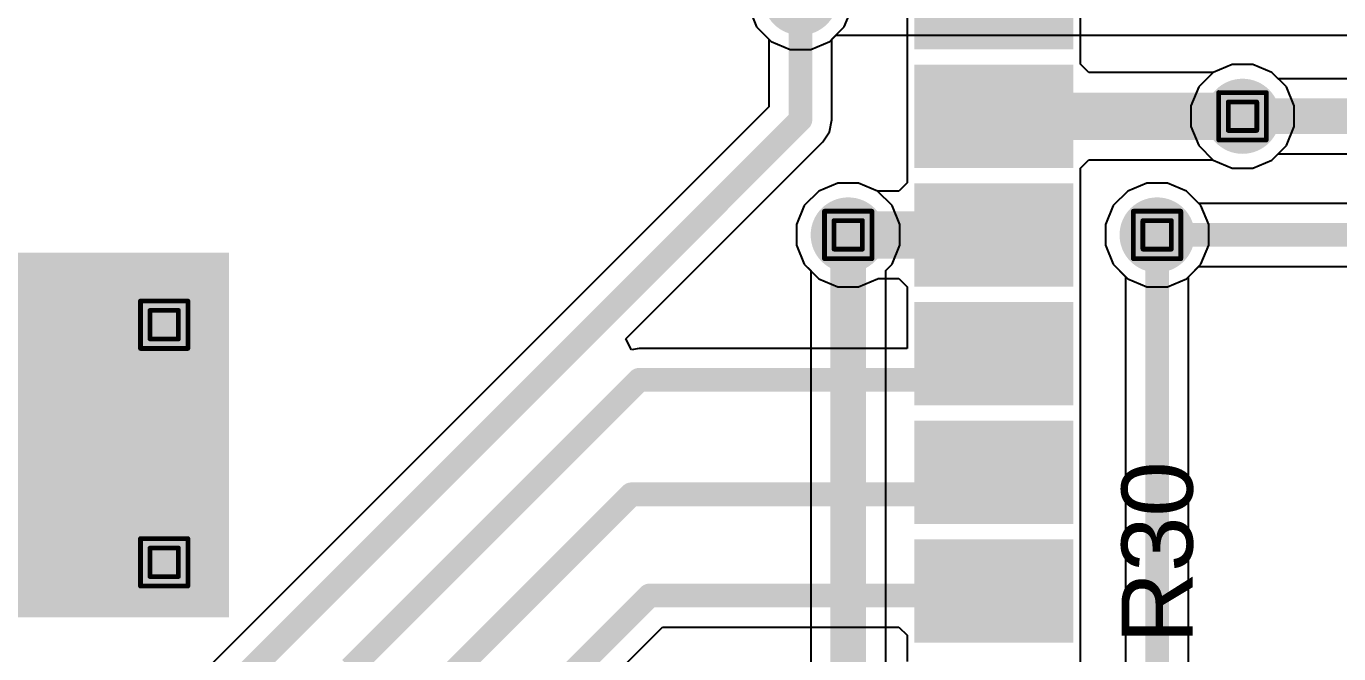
# Model space of a CAD drawing. Header units: inches. Extents: x -6 to 198, y 0 to 119.
# Drawn here: x 8.78 to 22.82, y 23.81 to 30.52 of the extents above; entities that cross this region are included whole.
import ezdxf

# ---------------------------------------------------------------- set-up
doc = ezdxf.new("R2010")
doc.units = ezdxf.units.IN
for name, color, linetype in [('Bottom Layer', 5, 'Continuous'), ('Bottom Solder', 6, 'Continuous'), ('Drill Drawing', 1, 'Continuous'), ('Top Layer', 1, 'Continuous'), ('Top Overlay', 2, 'Continuous'), ('Top Paste', 8, 'Continuous'), ('Top Solder', 216, 'Continuous'), ('Via Holes', 16, 'Continuous')]:
    doc.layers.add(name, color=color, linetype=linetype)
doc.styles.add('Arial', font='', dxfattribs={"height": 0.2})
doc.styles.get('Arial').set_extended_font_data('Arial')

# ---------------------------------------------------------------- blocks, each defined once
blk = doc.blocks.new('41_SMD_M______31')
at = {"layer": 'Top Layer'}
for points in [[(-3.35, 3.11), (0.35, 3.11), (0.35, -0.59), (-3.35, -0.59)], [(-3.62, -9.63), (-3.62, -8.13), (-2.72, -8.13), (-2.72, -9.63)], [(-2.35, -9.63), (-2.35, -8.13), (-1.45, -8.13), (-1.45, -9.63)], [(-1.08, -9.63), (-1.08, -8.13), (-0.18, -8.13), (-0.18, -9.63)], [(0.19, -9.63), (0.19, -8.13), (1.09, -8.13), (1.09, -9.63)], [(1.46, -9.63), (1.46, -8.13), (2.36, -8.13), (2.36, -9.63)], [(2.73, -9.63), (2.73, -8.13), (3.63, -8.13), (3.63, -9.63)]]:
    blk.add_hatch(color=1, dxfattribs=at).paths.add_polyline_path(points)
at = {"layer": 'Top Paste'}
for points in [[(-3.35, 3.11), (0.35, 3.11), (0.35, -0.59), (-3.35, -0.59)], [(-3.62, -9.63), (-3.62, -8.13), (-2.72, -8.13), (-2.72, -9.63)], [(-2.35, -9.63), (-2.35, -8.13), (-1.45, -8.13), (-1.45, -9.63)], [(-1.08, -9.63), (-1.08, -8.13), (-0.18, -8.13), (-0.18, -9.63)], [(0.19, -9.63), (0.19, -8.13), (1.09, -8.13), (1.09, -9.63)], [(1.46, -9.63), (1.46, -8.13), (2.36, -8.13), (2.36, -9.63)], [(2.73, -9.63), (2.73, -8.13), (3.63, -8.13), (3.63, -9.63)]]:
    blk.add_hatch(color=8, dxfattribs=at).paths.add_polyline_path(points)
at = {"layer": 'Top Solder'}
for points in [[(-3.452, 3.212), (0.452, 3.212), (0.452, -0.692), (-3.452, -0.692)], [(-3.722, -9.732), (-3.722, -8.028), (-2.618, -8.028), (-2.618, -9.732)], [(-2.452, -9.732), (-2.452, -8.028), (-1.348, -8.028), (-1.348, -9.732)], [(-1.182, -9.732), (-1.182, -8.028), (-0.078, -8.028), (-0.078, -9.732)], [(0.088, -9.732), (0.088, -8.028), (1.192, -8.028), (1.192, -9.732)], [(1.358, -9.732), (1.358, -8.028), (2.462, -8.028), (2.462, -9.732)], [(2.628, -9.732), (2.628, -8.028), (3.732, -8.028), (3.732, -9.732)]]:
    blk.add_hatch(color=216, dxfattribs=at).paths.add_polyline_path(points)

msp = doc.modelspace()

# ---------------------------------------------------------------- hatches: boundary and pattern name
at = {"layer": 'Bottom Layer'}
h = msp.add_hatch(color=5, dxfattribs=at)
edge = h.paths.add_edge_path()
edge.add_arc((21.793, 29.561), 0.3, 0, 360)
h = msp.add_hatch(color=5, dxfattribs=at)
edge = h.paths.add_edge_path()
edge.add_arc((17.573, 28.291), 0.3, 0, 360)
h = msp.add_hatch(color=5, dxfattribs=at)
edge = h.paths.add_edge_path()
edge.add_arc((20.879, 28.291), 0.3, 0, 360)
h = msp.add_hatch(color=5, dxfattribs=at)
edge = h.paths.add_edge_path()
edge.add_arc((10.252, 27.33), 0.3, 0, 360)
h = msp.add_hatch(color=5, dxfattribs=at)
edge = h.paths.add_edge_path()
edge.add_arc((10.252, 24.787), 0.3, 0, 360)
at = {"layer": 'Bottom Solder'}
h = msp.add_hatch(color=6, dxfattribs=at)
edge = h.paths.add_edge_path()
edge.add_arc((17.062, 30.831), 0.402, 0, 360)
h = msp.add_hatch(color=6, dxfattribs=at)
edge = h.paths.add_edge_path()
edge.add_arc((21.793, 29.561), 0.402, 0, 360)
h = msp.add_hatch(color=6, dxfattribs=at)
edge = h.paths.add_edge_path()
edge.add_arc((17.573, 28.291), 0.402, 0, 360)
h = msp.add_hatch(color=6, dxfattribs=at)
edge = h.paths.add_edge_path()
edge.add_arc((20.879, 28.291), 0.402, 0, 360)
h = msp.add_hatch(color=6, dxfattribs=at)
edge = h.paths.add_edge_path()
edge.add_arc((10.252, 27.33), 0.402, 0, 360)
h = msp.add_hatch(color=6, dxfattribs=at)
edge = h.paths.add_edge_path()
edge.add_arc((10.252, 24.787), 0.402, 0, 360)
at = {"layer": 'Top Layer'}
h = msp.add_hatch(color=1, dxfattribs=at)
edge = h.paths.add_edge_path()
edge.add_arc((21.793, 29.561), 0.3, 0, 360)
h = msp.add_hatch(color=1, dxfattribs=at)
edge = h.paths.add_edge_path()
edge.add_arc((17.573, 28.291), 0.3, 0, 360)
h = msp.add_hatch(color=1, dxfattribs=at)
edge = h.paths.add_edge_path()
edge.add_arc((20.879, 28.291), 0.3, 0, 360)
h = msp.add_hatch(color=1, dxfattribs=at)
edge = h.paths.add_edge_path()
edge.add_arc((10.252, 27.33), 0.3, 0, 360)
h = msp.add_hatch(color=1, dxfattribs=at)
edge = h.paths.add_edge_path()
edge.add_arc((10.252, 24.787), 0.3, 0, 360)
at = {"layer": 'Top Solder'}
h = msp.add_hatch(color=216, dxfattribs=at)
edge = h.paths.add_edge_path()
edge.add_arc((17.062, 30.831), 0.402, 0, 360)
h = msp.add_hatch(color=216, dxfattribs=at)
edge = h.paths.add_edge_path()
edge.add_arc((21.793, 29.561), 0.402, 0, 360)
h = msp.add_hatch(color=216, dxfattribs=at)
edge = h.paths.add_edge_path()
edge.add_arc((17.573, 28.291), 0.402, 0, 360)
h = msp.add_hatch(color=216, dxfattribs=at)
edge = h.paths.add_edge_path()
edge.add_arc((20.879, 28.291), 0.402, 0, 360)
h = msp.add_hatch(color=216, dxfattribs=at)
edge = h.paths.add_edge_path()
edge.add_arc((10.252, 27.33), 0.402, 0, 360)
h = msp.add_hatch(color=216, dxfattribs=at)
edge = h.paths.add_edge_path()
edge.add_arc((10.252, 24.787), 0.402, 0, 360)
at = {"layer": 'Via Holes'}
h = msp.add_hatch(color=7, dxfattribs=at)
edge = h.paths.add_edge_path()
edge.add_arc((21.793, 29.561), 0.15, 0, 360)
h = msp.add_hatch(color=7, dxfattribs=at)
edge = h.paths.add_edge_path()
edge.add_arc((17.573, 28.291), 0.15, 0, 360)
h = msp.add_hatch(color=7, dxfattribs=at)
edge = h.paths.add_edge_path()
edge.add_arc((20.879, 28.291), 0.15, 0, 360)
h = msp.add_hatch(color=7, dxfattribs=at)
edge = h.paths.add_edge_path()
edge.add_arc((10.252, 27.33), 0.15, 0, 360)
h = msp.add_hatch(color=7, dxfattribs=at)
edge = h.paths.add_edge_path()
edge.add_arc((10.252, 24.787), 0.15, 0, 360)

# ---------------------------------------------------------------- linework, layer by layer
at = {"layer": 'Bottom Layer'}
for p, q in [((16.508, 30.721), (16.592, 30.518)), ((16.592, 30.518), (16.748, 30.362)), ((16.748, 30.362), (16.951, 30.277)), ((17.172, 30.277), (17.375, 30.362)), ((17.375, 30.362), (17.444, 30.43)), ((17.444, 30.43), (25.608, 30.43)), ((16.951, 30.277), (17.172, 30.277)), ((21.683, 30.115), (21.479, 30.031)), ((21.903, 30.115), (21.683, 30.115)), ((22.107, 30.031), (21.903, 30.115)), ((21.479, 30.031), (21.324, 29.875)), ((22.175, 29.963), (22.107, 30.031)), ((25.32, 29.963), (22.175, 29.963)), ((21.324, 29.875), (21.239, 29.672)), ((21.239, 29.672), (21.239, 29.451)), ((21.239, 29.451), (21.324, 29.248)), ((21.324, 29.248), (21.479, 29.092)), ((21.479, 29.092), (21.683, 29.007)), ((21.903, 29.007), (22.107, 29.092)), ((22.107, 29.092), (22.175, 29.16)), ((22.175, 29.16), (25.486, 29.16)), ((21.683, 29.007), (21.903, 29.007)), ((17.462, 28.845), (17.259, 28.761)), ((17.683, 28.845), (17.462, 28.845)), ((17.886, 28.761), (17.683, 28.845)), ((20.769, 28.845), (20.565, 28.761)), ((20.989, 28.845), (20.769, 28.845)), ((21.193, 28.761), (20.989, 28.845)), ((17.259, 28.761), (17.103, 28.605)), ((18.042, 28.605), (17.886, 28.761)), ((20.565, 28.761), (20.409, 28.605)), ((21.326, 28.628), (21.193, 28.761)), ((17.103, 28.605), (17.019, 28.402)), ((18.127, 28.402), (18.042, 28.605)), ((20.409, 28.605), (20.325, 28.401)), ((25.355, 28.628), (21.326, 28.628)), ((17.019, 28.402), (17.019, 28.181)), ((18.127, 28.181), (18.127, 28.402)), ((20.325, 28.401), (20.325, 28.181)), ((17.019, 28.181), (17.103, 27.978)), ((18.042, 27.978), (18.127, 28.181)), ((20.325, 28.181), (20.409, 27.977)), ((17.103, 27.978), (17.171, 27.909)), ((17.974, 27.909), (18.042, 27.978)), ((20.409, 27.977), (20.565, 27.822)), ((17.171, 27.909), (17.171, 23.19)), ((17.974, 23.356), (17.974, 27.909)), ((20.565, 27.822), (20.769, 27.737)), ((20.989, 27.737), (21.193, 27.822)), ((21.193, 27.822), (21.326, 27.955)), ((21.326, 27.955), (25.495, 27.955)), ((20.769, 27.737), (20.989, 27.737))]:
    msp.add_line(p, q, dxfattribs=at)
for points in [[(21.793, 29.561, 0.381, 0.381, 0), (25.486, 29.561, 0.381, 0.381, 0)], [(17.573, 23.19, 0.381, 0.381, 0), (17.573, 28.291, 0.381, 0.381, 0)], [(20.879, 28.291, 0.254, 0.254, 0), (25.495, 28.291, 0.254, 0.254, 0)]]:
    msp.add_lwpolyline(points, format="xyseb", dxfattribs=at)
for points in [[(21.698, 29.561, 0.191, 0.191, 1), (21.888, 29.561, 0.191, 0.191, 1)], [(17.477, 28.291, 0.191, 0.191, 1), (17.668, 28.291, 0.191, 0.191, 1)], [(20.815, 28.291, 0.127, 0.127, 1), (20.942, 28.291, 0.127, 0.127, 1)]]:
    msp.add_lwpolyline(points, format="xyseb", close=True, dxfattribs=at)
at = {"layer": 'Drill Drawing'}
for points in [[(21.539, 29.815, 0.0508, 0.0508, 0), (22.047, 29.815, 0.0508, 0.0508, 0)], [(21.539, 29.307, 0.0508, 0.0508, 0), (21.539, 29.815, 0.0508, 0.0508, 0)], [(22.047, 29.307, 0.0508, 0.0508, 0), (22.047, 29.815, 0.0508, 0.0508, 0)], [(21.641, 29.714, 0.0508, 0.0508, 0), (21.946, 29.714, 0.0508, 0.0508, 0)], [(21.641, 29.409, 0.0508, 0.0508, 0), (21.641, 29.714, 0.0508, 0.0508, 0)], [(21.946, 29.409, 0.0508, 0.0508, 0), (21.946, 29.714, 0.0508, 0.0508, 0)], [(21.641, 29.409, 0.0508, 0.0508, 0), (21.946, 29.409, 0.0508, 0.0508, 0)], [(21.539, 29.307, 0.0508, 0.0508, 0), (22.047, 29.307, 0.0508, 0.0508, 0)], [(17.319, 28.545, 0.0508, 0.0508, 0), (17.827, 28.545, 0.0508, 0.0508, 0)], [(17.319, 28.037, 0.0508, 0.0508, 0), (17.319, 28.545, 0.0508, 0.0508, 0)], [(17.827, 28.037, 0.0508, 0.0508, 0), (17.827, 28.545, 0.0508, 0.0508, 0)], [(20.625, 28.545, 0.0508, 0.0508, 0), (21.133, 28.545, 0.0508, 0.0508, 0)], [(20.625, 28.037, 0.0508, 0.0508, 0), (20.625, 28.545, 0.0508, 0.0508, 0)], [(21.133, 28.037, 0.0508, 0.0508, 0), (21.133, 28.545, 0.0508, 0.0508, 0)], [(17.42, 28.444, 0.0508, 0.0508, 0), (17.725, 28.444, 0.0508, 0.0508, 0)], [(17.42, 28.139, 0.0508, 0.0508, 0), (17.42, 28.444, 0.0508, 0.0508, 0)], [(17.725, 28.139, 0.0508, 0.0508, 0), (17.725, 28.444, 0.0508, 0.0508, 0)], [(20.726, 28.444, 0.0508, 0.0508, 0), (21.031, 28.444, 0.0508, 0.0508, 0)], [(20.726, 28.139, 0.0508, 0.0508, 0), (20.726, 28.444, 0.0508, 0.0508, 0)], [(21.031, 28.139, 0.0508, 0.0508, 0), (21.031, 28.444, 0.0508, 0.0508, 0)], [(17.42, 28.139, 0.0508, 0.0508, 0), (17.725, 28.139, 0.0508, 0.0508, 0)], [(20.726, 28.139, 0.0508, 0.0508, 0), (21.031, 28.139, 0.0508, 0.0508, 0)], [(17.319, 28.037, 0.0508, 0.0508, 0), (17.827, 28.037, 0.0508, 0.0508, 0)], [(20.625, 28.037, 0.0508, 0.0508, 0), (21.133, 28.037, 0.0508, 0.0508, 0)], [(9.998, 27.584, 0.0508, 0.0508, 0), (10.506, 27.584, 0.0508, 0.0508, 0)], [(9.998, 27.076, 0.0508, 0.0508, 0), (9.998, 27.584, 0.0508, 0.0508, 0)], [(10.506, 27.076, 0.0508, 0.0508, 0), (10.506, 27.584, 0.0508, 0.0508, 0)], [(10.099, 27.483, 0.0508, 0.0508, 0), (10.404, 27.483, 0.0508, 0.0508, 0)], [(10.099, 27.178, 0.0508, 0.0508, 0), (10.099, 27.483, 0.0508, 0.0508, 0)], [(10.404, 27.178, 0.0508, 0.0508, 0), (10.404, 27.483, 0.0508, 0.0508, 0)], [(10.099, 27.178, 0.0508, 0.0508, 0), (10.404, 27.178, 0.0508, 0.0508, 0)], [(9.998, 27.076, 0.0508, 0.0508, 0), (10.506, 27.076, 0.0508, 0.0508, 0)], [(9.998, 25.041, 0.0508, 0.0508, 0), (10.506, 25.041, 0.0508, 0.0508, 0)], [(9.998, 24.533, 0.0508, 0.0508, 0), (9.998, 25.041, 0.0508, 0.0508, 0)], [(10.506, 24.533, 0.0508, 0.0508, 0), (10.506, 25.041, 0.0508, 0.0508, 0)], [(10.099, 24.94, 0.0508, 0.0508, 0), (10.404, 24.94, 0.0508, 0.0508, 0)], [(10.099, 24.635, 0.0508, 0.0508, 0), (10.099, 24.94, 0.0508, 0.0508, 0)], [(10.404, 24.635, 0.0508, 0.0508, 0), (10.404, 24.94, 0.0508, 0.0508, 0)], [(10.099, 24.635, 0.0508, 0.0508, 0), (10.404, 24.635, 0.0508, 0.0508, 0)], [(9.998, 24.533, 0.0508, 0.0508, 0), (10.506, 24.533, 0.0508, 0.0508, 0)]]:
    msp.add_lwpolyline(points, format="xyseb", dxfattribs=at)
for points in [[(21.526, 29.815, 0.0254, 0.0254, 1), (21.552, 29.815, 0.0254, 0.0254, 1)], [(21.526, 29.815, 0.0254, 0.0254, 1), (21.552, 29.815, 0.0254, 0.0254, 1)], [(22.035, 29.815, 0.0254, 0.0254, 1), (22.06, 29.815, 0.0254, 0.0254, 1)], [(22.035, 29.815, 0.0254, 0.0254, 1), (22.06, 29.815, 0.0254, 0.0254, 1)], [(21.628, 29.714, 0.0254, 0.0254, 1), (21.654, 29.714, 0.0254, 0.0254, 1)], [(21.628, 29.714, 0.0254, 0.0254, 1), (21.654, 29.714, 0.0254, 0.0254, 1)], [(21.933, 29.714, 0.0254, 0.0254, 1), (21.958, 29.714, 0.0254, 0.0254, 1)], [(21.933, 29.714, 0.0254, 0.0254, 1), (21.958, 29.714, 0.0254, 0.0254, 1)], [(21.628, 29.409, 0.0254, 0.0254, 1), (21.654, 29.409, 0.0254, 0.0254, 1)], [(21.628, 29.409, 0.0254, 0.0254, 1), (21.654, 29.409, 0.0254, 0.0254, 1)], [(21.933, 29.409, 0.0254, 0.0254, 1), (21.958, 29.409, 0.0254, 0.0254, 1)], [(21.933, 29.409, 0.0254, 0.0254, 1), (21.958, 29.409, 0.0254, 0.0254, 1)], [(21.526, 29.307, 0.0254, 0.0254, 1), (21.552, 29.307, 0.0254, 0.0254, 1)], [(21.526, 29.307, 0.0254, 0.0254, 1), (21.552, 29.307, 0.0254, 0.0254, 1)], [(22.035, 29.307, 0.0254, 0.0254, 1), (22.06, 29.307, 0.0254, 0.0254, 1)], [(22.035, 29.307, 0.0254, 0.0254, 1), (22.06, 29.307, 0.0254, 0.0254, 1)], [(17.306, 28.545, 0.0254, 0.0254, 1), (17.331, 28.545, 0.0254, 0.0254, 1)], [(17.306, 28.545, 0.0254, 0.0254, 1), (17.331, 28.545, 0.0254, 0.0254, 1)], [(17.814, 28.545, 0.0254, 0.0254, 1), (17.839, 28.545, 0.0254, 0.0254, 1)], [(17.814, 28.545, 0.0254, 0.0254, 1), (17.839, 28.545, 0.0254, 0.0254, 1)], [(20.612, 28.545, 0.0254, 0.0254, 1), (20.637, 28.545, 0.0254, 0.0254, 1)], [(20.612, 28.545, 0.0254, 0.0254, 1), (20.637, 28.545, 0.0254, 0.0254, 1)], [(21.12, 28.545, 0.0254, 0.0254, 1), (21.145, 28.545, 0.0254, 0.0254, 1)], [(21.12, 28.545, 0.0254, 0.0254, 1), (21.145, 28.545, 0.0254, 0.0254, 1)], [(17.408, 28.444, 0.0254, 0.0254, 1), (17.433, 28.444, 0.0254, 0.0254, 1)], [(17.408, 28.444, 0.0254, 0.0254, 1), (17.433, 28.444, 0.0254, 0.0254, 1)], [(17.712, 28.444, 0.0254, 0.0254, 1), (17.738, 28.444, 0.0254, 0.0254, 1)], [(17.712, 28.444, 0.0254, 0.0254, 1), (17.738, 28.444, 0.0254, 0.0254, 1)], [(20.714, 28.444, 0.0254, 0.0254, 1), (20.739, 28.444, 0.0254, 0.0254, 1)], [(20.714, 28.444, 0.0254, 0.0254, 1), (20.739, 28.444, 0.0254, 0.0254, 1)], [(21.018, 28.444, 0.0254, 0.0254, 1), (21.044, 28.444, 0.0254, 0.0254, 1)], [(21.018, 28.444, 0.0254, 0.0254, 1), (21.044, 28.444, 0.0254, 0.0254, 1)], [(17.408, 28.139, 0.0254, 0.0254, 1), (17.433, 28.139, 0.0254, 0.0254, 1)], [(17.408, 28.139, 0.0254, 0.0254, 1), (17.433, 28.139, 0.0254, 0.0254, 1)], [(17.712, 28.139, 0.0254, 0.0254, 1), (17.738, 28.139, 0.0254, 0.0254, 1)], [(17.712, 28.139, 0.0254, 0.0254, 1), (17.738, 28.139, 0.0254, 0.0254, 1)], [(20.714, 28.139, 0.0254, 0.0254, 1), (20.739, 28.139, 0.0254, 0.0254, 1)], [(20.714, 28.139, 0.0254, 0.0254, 1), (20.739, 28.139, 0.0254, 0.0254, 1)], [(21.018, 28.139, 0.0254, 0.0254, 1), (21.044, 28.139, 0.0254, 0.0254, 1)], [(21.018, 28.139, 0.0254, 0.0254, 1), (21.044, 28.139, 0.0254, 0.0254, 1)], [(17.306, 28.037, 0.0254, 0.0254, 1), (17.331, 28.037, 0.0254, 0.0254, 1)], [(17.306, 28.037, 0.0254, 0.0254, 1), (17.331, 28.037, 0.0254, 0.0254, 1)], [(17.814, 28.037, 0.0254, 0.0254, 1), (17.839, 28.037, 0.0254, 0.0254, 1)], [(17.814, 28.037, 0.0254, 0.0254, 1), (17.839, 28.037, 0.0254, 0.0254, 1)], [(20.612, 28.037, 0.0254, 0.0254, 1), (20.637, 28.037, 0.0254, 0.0254, 1)], [(20.612, 28.037, 0.0254, 0.0254, 1), (20.637, 28.037, 0.0254, 0.0254, 1)], [(21.12, 28.037, 0.0254, 0.0254, 1), (21.145, 28.037, 0.0254, 0.0254, 1)], [(21.12, 28.037, 0.0254, 0.0254, 1), (21.145, 28.037, 0.0254, 0.0254, 1)], [(9.985, 27.584, 0.0254, 0.0254, 1), (10.01, 27.584, 0.0254, 0.0254, 1)], [(9.985, 27.584, 0.0254, 0.0254, 1), (10.01, 27.584, 0.0254, 0.0254, 1)], [(10.493, 27.584, 0.0254, 0.0254, 1), (10.518, 27.584, 0.0254, 0.0254, 1)], [(10.493, 27.584, 0.0254, 0.0254, 1), (10.518, 27.584, 0.0254, 0.0254, 1)], [(10.087, 27.483, 0.0254, 0.0254, 1), (10.112, 27.483, 0.0254, 0.0254, 1)], [(10.087, 27.483, 0.0254, 0.0254, 1), (10.112, 27.483, 0.0254, 0.0254, 1)], [(10.391, 27.483, 0.0254, 0.0254, 1), (10.417, 27.483, 0.0254, 0.0254, 1)], [(10.391, 27.483, 0.0254, 0.0254, 1), (10.417, 27.483, 0.0254, 0.0254, 1)], [(10.087, 27.178, 0.0254, 0.0254, 1), (10.112, 27.178, 0.0254, 0.0254, 1)], [(10.087, 27.178, 0.0254, 0.0254, 1), (10.112, 27.178, 0.0254, 0.0254, 1)], [(10.391, 27.178, 0.0254, 0.0254, 1), (10.417, 27.178, 0.0254, 0.0254, 1)], [(10.391, 27.178, 0.0254, 0.0254, 1), (10.417, 27.178, 0.0254, 0.0254, 1)], [(9.985, 27.076, 0.0254, 0.0254, 1), (10.01, 27.076, 0.0254, 0.0254, 1)], [(9.985, 27.076, 0.0254, 0.0254, 1), (10.01, 27.076, 0.0254, 0.0254, 1)], [(10.493, 27.076, 0.0254, 0.0254, 1), (10.518, 27.076, 0.0254, 0.0254, 1)], [(10.493, 27.076, 0.0254, 0.0254, 1), (10.518, 27.076, 0.0254, 0.0254, 1)], [(9.985, 25.041, 0.0254, 0.0254, 1), (10.01, 25.041, 0.0254, 0.0254, 1)], [(9.985, 25.041, 0.0254, 0.0254, 1), (10.01, 25.041, 0.0254, 0.0254, 1)], [(10.493, 25.041, 0.0254, 0.0254, 1), (10.518, 25.041, 0.0254, 0.0254, 1)], [(10.493, 25.041, 0.0254, 0.0254, 1), (10.518, 25.041, 0.0254, 0.0254, 1)], [(10.087, 24.94, 0.0254, 0.0254, 1), (10.112, 24.94, 0.0254, 0.0254, 1)], [(10.087, 24.94, 0.0254, 0.0254, 1), (10.112, 24.94, 0.0254, 0.0254, 1)], [(10.391, 24.94, 0.0254, 0.0254, 1), (10.417, 24.94, 0.0254, 0.0254, 1)], [(10.391, 24.94, 0.0254, 0.0254, 1), (10.417, 24.94, 0.0254, 0.0254, 1)], [(10.087, 24.635, 0.0254, 0.0254, 1), (10.112, 24.635, 0.0254, 0.0254, 1)], [(10.087, 24.635, 0.0254, 0.0254, 1), (10.112, 24.635, 0.0254, 0.0254, 1)], [(10.391, 24.635, 0.0254, 0.0254, 1), (10.417, 24.635, 0.0254, 0.0254, 1)], [(10.391, 24.635, 0.0254, 0.0254, 1), (10.417, 24.635, 0.0254, 0.0254, 1)], [(9.985, 24.533, 0.0254, 0.0254, 1), (10.01, 24.533, 0.0254, 0.0254, 1)], [(9.985, 24.533, 0.0254, 0.0254, 1), (10.01, 24.533, 0.0254, 0.0254, 1)], [(10.493, 24.533, 0.0254, 0.0254, 1), (10.518, 24.533, 0.0254, 0.0254, 1)], [(10.493, 24.533, 0.0254, 0.0254, 1), (10.518, 24.533, 0.0254, 0.0254, 1)]]:
    msp.add_lwpolyline(points, format="xyseb", close=True, dxfattribs=at)
at = {"layer": 'Top Layer'}
for p, q in [((18.204, 31.347), (18.204, 30.316)), ((20.059, 30.316), (20.059, 31.347)), ((16.508, 30.721), (16.592, 30.518)), ((17.531, 30.518), (17.616, 30.721)), ((16.592, 30.518), (16.725, 30.385)), ((17.398, 30.385), (17.531, 30.518)), ((16.725, 30.385), (16.725, 29.663)), ((17.398, 29.524), (17.398, 30.385)), ((18.204, 30.316), (18.204, 30.204)), ((18.204, 30.204), (18.204, 30.077)), ((20.059, 30.189), (20.059, 30.316)), ((18.204, 30.077), (18.204, 29.046)), ((20.059, 30.117), (20.059, 30.189)), ((20.149, 30.028), (20.059, 30.117)), ((21.683, 30.115), (21.479, 30.031)), ((21.903, 30.115), (21.683, 30.115)), ((22.107, 30.031), (21.903, 30.115)), ((21.476, 30.028), (20.149, 30.028)), ((21.479, 30.031), (21.476, 30.028)), ((22.263, 29.875), (22.107, 30.031)), ((22.347, 29.672), (22.263, 29.875)), ((16.725, 29.663), (7.484, 20.422)), ((22.347, 29.451), (22.347, 29.672)), ((17.373, 29.395), (17.398, 29.524)), ((17.3, 29.286), (17.373, 29.395)), ((22.263, 29.248), (22.347, 29.451)), ((15.191, 27.178), (17.3, 29.286)), ((22.107, 29.092), (22.263, 29.248)), ((20.059, 29.005), (20.149, 29.095)), ((20.149, 29.095), (21.476, 29.095)), ((21.476, 29.095), (21.479, 29.092)), ((21.479, 29.092), (21.683, 29.007)), ((21.903, 29.007), (22.107, 29.092)), ((18.204, 29.046), (18.204, 28.934)), ((20.059, 28.919), (20.059, 29.005)), ((21.683, 29.007), (21.903, 29.007)), ((17.462, 28.845), (17.259, 28.761)), ((17.683, 28.845), (17.462, 28.845)), ((17.886, 28.761), (17.683, 28.845)), ((18.204, 28.847), (18.114, 28.758)), ((18.204, 28.934), (18.204, 28.847)), ((20.059, 28.807), (20.059, 28.919)), ((20.059, 27.776), (20.059, 28.807)), ((20.769, 28.845), (20.565, 28.761)), ((20.989, 28.845), (20.769, 28.845)), ((21.193, 28.761), (20.989, 28.845)), ((17.259, 28.761), (17.103, 28.605)), ((17.89, 28.758), (17.886, 28.761)), ((18.114, 28.758), (17.89, 28.758)), ((20.565, 28.761), (20.409, 28.605)), ((21.348, 28.605), (21.193, 28.761)), ((17.103, 28.605), (17.019, 28.402)), ((20.409, 28.605), (20.325, 28.401)), ((21.433, 28.401), (21.348, 28.605)), ((17.019, 28.402), (17.019, 28.181)), ((20.325, 28.401), (20.325, 28.181)), ((21.433, 28.181), (21.433, 28.401)), ((17.019, 28.181), (17.103, 27.978)), ((20.325, 28.181), (20.409, 27.977)), ((21.348, 27.977), (21.433, 28.181)), ((17.103, 27.978), (17.259, 27.822)), ((20.409, 27.977), (20.542, 27.844)), ((21.215, 27.844), (21.348, 27.977)), ((17.259, 27.822), (17.462, 27.737)), ((17.683, 27.737), (17.886, 27.822)), ((17.886, 27.822), (17.89, 27.825)), ((17.89, 27.825), (18.114, 27.825)), ((18.114, 27.825), (18.204, 27.735)), ((20.542, 27.844), (20.542, 23.597)), ((21.215, 23.597), (21.215, 27.844)), ((17.462, 27.737), (17.683, 27.737)), ((18.204, 27.735), (18.204, 27.664)), ((20.059, 27.649), (20.059, 27.776)), ((18.204, 27.664), (18.204, 27.537)), ((18.204, 27.537), (18.204, 27.077)), ((20.059, 27.537), (20.059, 27.649)), ((20.059, 26.394), (20.059, 27.537)), ((15.254, 27.061), (15.191, 27.178)), ((15.335, 27.077), (15.254, 27.061)), ((18.204, 27.077), (15.335, 27.077)), ((20.059, 26.379), (20.059, 26.394)), ((20.059, 26.394), (20.059, 26.394)), ((20.059, 25.124), (20.059, 26.379)), ((20.059, 26.379), (20.059, 26.379)), ((20.059, 25.109), (20.059, 25.124)), ((20.059, 25.124), (20.059, 25.124)), ((20.059, 23.966), (20.059, 25.109)), ((20.059, 25.109), (20.059, 25.109)), ((13.539, 22.05), (15.584, 24.095)), ((15.584, 24.095), (18.114, 24.095)), ((18.114, 24.095), (18.204, 24.006)), ((18.204, 24.006), (18.204, 23.854)), ((20.059, 23.839), (20.059, 23.966)), ((18.204, 23.854), (18.204, 23.727)), ((20.059, 23.617), (20.059, 23.839))]:
    msp.add_line(p, q, dxfattribs=at)
for points in [[(17.062, 29.524, 0.254, 0.254, 0), (17.062, 30.831, 0.254, 0.254, 0)], [(19.132, 29.561, 0.508, 0.508, 0), (21.793, 29.561, 0.508, 0.508, 0)], [(7.722, 20.184, 0.254, 0.254, 0), (17.062, 29.524, 0.254, 0.254, 0)], [(17.573, 28.291, 0.508, 0.508, 0), (19.132, 28.291, 0.508, 0.508, 0)], [(20.879, 23.19, 0.254, 0.254, 0), (20.879, 28.291, 0.254, 0.254, 0)], [(18.85, 26.74, 0.254, 0.254, 0), (19.132, 27.021, 0.254, 0.254, 0)], [(12.246, 23.651, 0.254, 0.254, 0), (15.335, 26.74, 0.254, 0.254, 0)], [(15.335, 26.74, 0.254, 0.254, 0), (18.85, 26.74, 0.254, 0.254, 0)], [(18.895, 25.515, 0.254, 0.254, 0), (19.132, 25.751, 0.254, 0.254, 0)], [(10.353, 20.615, 0.254, 0.254, 0), (15.252, 25.515, 0.254, 0.254, 0)], [(15.252, 25.515, 0.254, 0.254, 0), (18.895, 25.515, 0.254, 0.254, 0)], [(19.082, 24.432, 0.254, 0.254, 0), (19.132, 24.481, 0.254, 0.254, 0)], [(11.685, 20.673, 0.254, 0.254, 0), (15.445, 24.432, 0.254, 0.254, 0)], [(15.445, 24.432, 0.254, 0.254, 0), (19.082, 24.432, 0.254, 0.254, 0)]]:
    msp.add_lwpolyline(points, format="xyseb", dxfattribs=at)
for points in [[(19.005, 29.561, 0.254, 0.254, 1), (19.259, 29.561, 0.254, 0.254, 1)], [(21.666, 29.561, 0.254, 0.254, 1), (21.92, 29.561, 0.254, 0.254, 1)], [(16.998, 29.524, 0.127, 0.127, 1), (17.125, 29.524, 0.127, 0.127, 1)], [(16.998, 29.524, 0.127, 0.127, 1), (17.125, 29.524, 0.127, 0.127, 1)], [(17.446, 28.291, 0.254, 0.254, 1), (17.7, 28.291, 0.254, 0.254, 1)], [(19.005, 28.291, 0.254, 0.254, 1), (19.259, 28.291, 0.254, 0.254, 1)], [(20.815, 28.291, 0.127, 0.127, 1), (20.942, 28.291, 0.127, 0.127, 1)], [(19.068, 27.021, 0.127, 0.127, 1), (19.195, 27.021, 0.127, 0.127, 1)], [(15.271, 26.74, 0.127, 0.127, 1), (15.398, 26.74, 0.127, 0.127, 1)], [(15.271, 26.74, 0.127, 0.127, 1), (15.398, 26.74, 0.127, 0.127, 1)], [(18.787, 26.74, 0.127, 0.127, 1), (18.914, 26.74, 0.127, 0.127, 1)], [(18.787, 26.74, 0.127, 0.127, 1), (18.914, 26.74, 0.127, 0.127, 1)], [(19.068, 25.751, 0.127, 0.127, 1), (19.195, 25.751, 0.127, 0.127, 1)], [(15.188, 25.515, 0.127, 0.127, 1), (15.315, 25.515, 0.127, 0.127, 1)], [(15.188, 25.515, 0.127, 0.127, 1), (15.315, 25.515, 0.127, 0.127, 1)], [(18.831, 25.515, 0.127, 0.127, 1), (18.958, 25.515, 0.127, 0.127, 1)], [(18.831, 25.515, 0.127, 0.127, 1), (18.958, 25.515, 0.127, 0.127, 1)], [(19.068, 24.481, 0.127, 0.127, 1), (19.195, 24.481, 0.127, 0.127, 1)], [(15.381, 24.432, 0.127, 0.127, 1), (15.508, 24.432, 0.127, 0.127, 1)], [(15.381, 24.432, 0.127, 0.127, 1), (15.508, 24.432, 0.127, 0.127, 1)], [(19.019, 24.432, 0.127, 0.127, 1), (19.146, 24.432, 0.127, 0.127, 1)], [(19.019, 24.432, 0.127, 0.127, 1), (19.146, 24.432, 0.127, 0.127, 1)]]:
    msp.add_lwpolyline(points, format="xyseb", close=True, dxfattribs=at)

# ---------------------------------------------------------------- block references
at = {"rotation": 90}
msp.add_blockref('41_SMD_M______31', (10.252, 27.651), dxfattribs=at)

# ---------------------------------------------------------------- texts
at = {"layer": 'Top Overlay', "style": 'Arial'}
msp.add_text('R30', height=0.762, rotation=90, dxfattribs=at).set_placement((21.26, 23.916))

doc.saveas('drawing.dxf')
